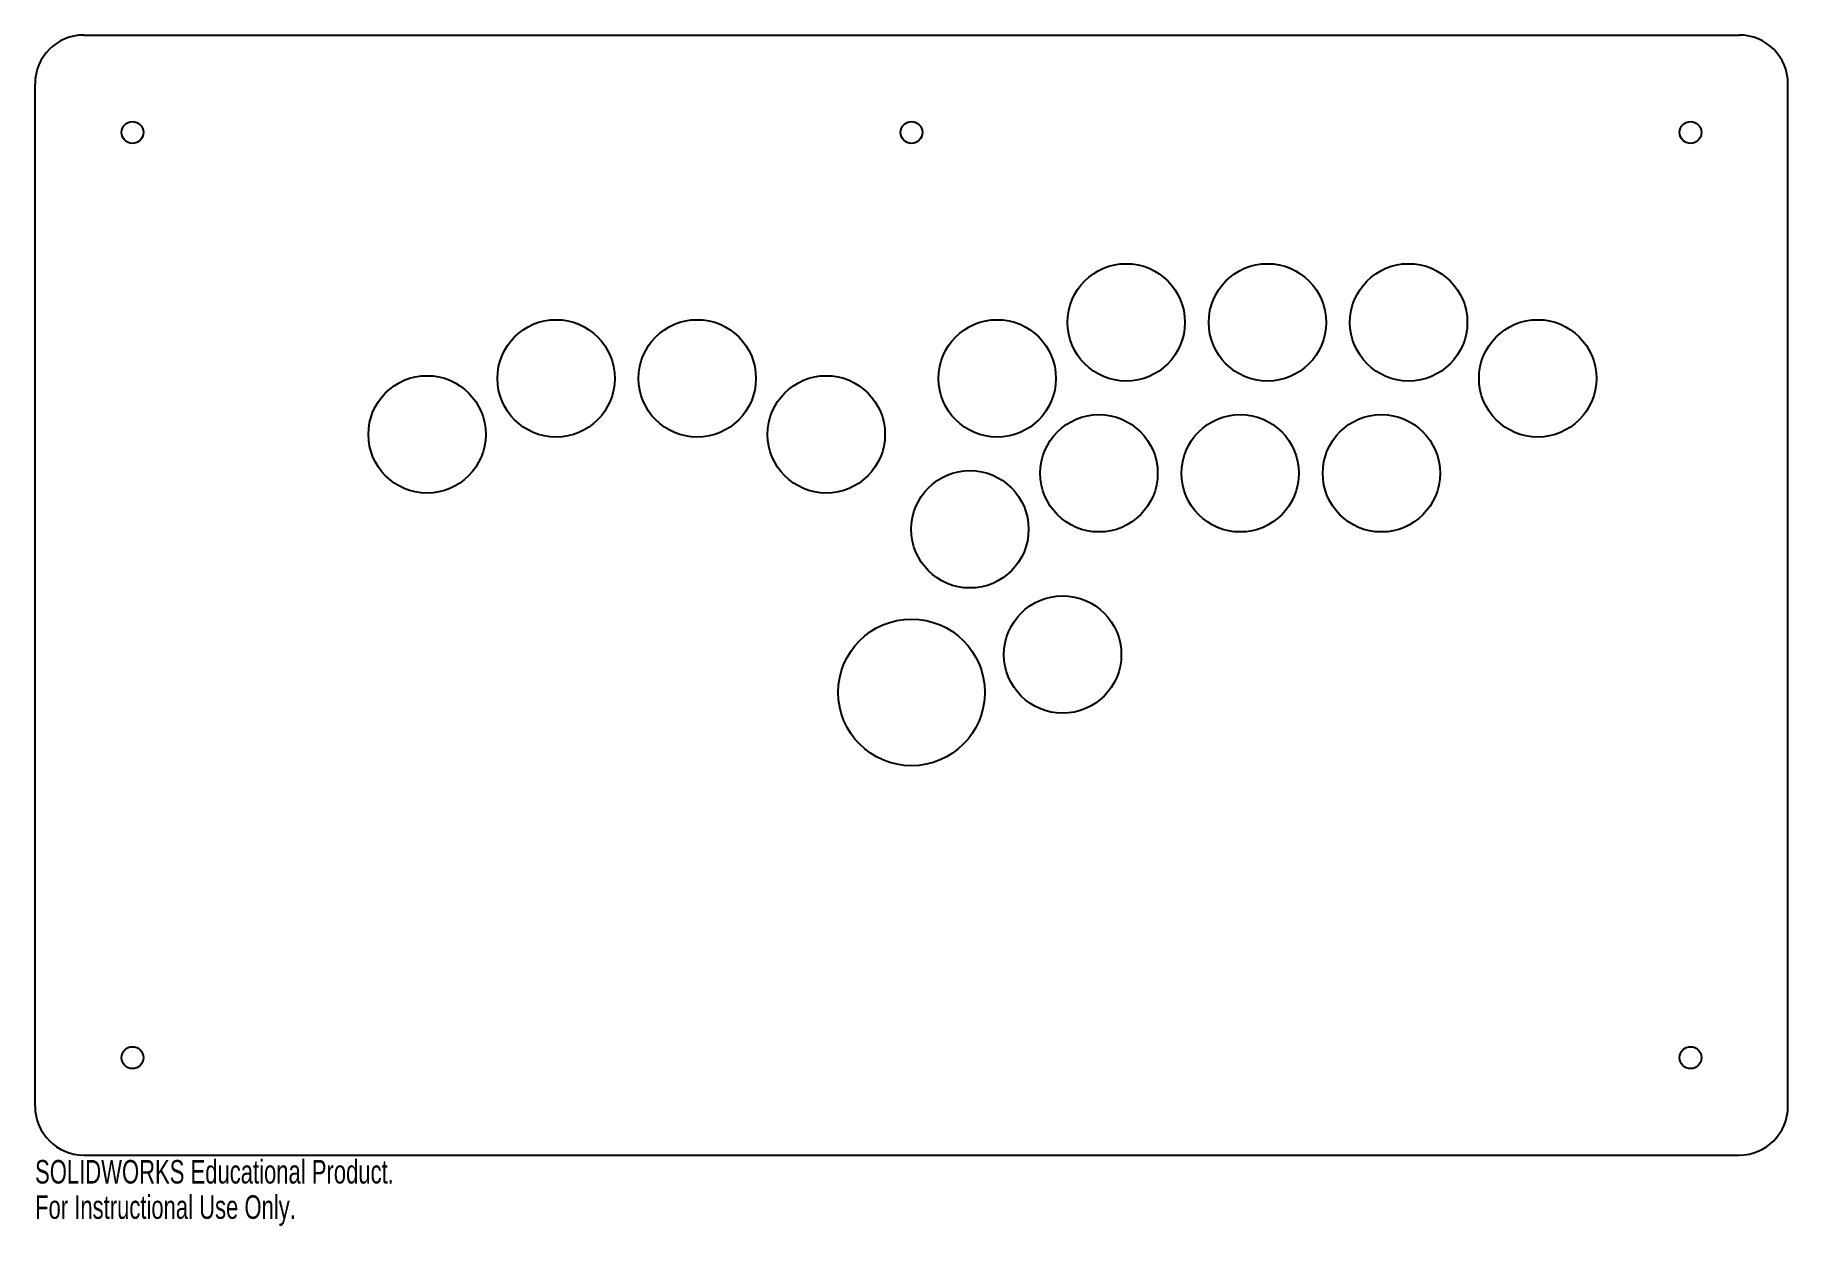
# Model space of a CAD drawing. Header units: millimetres. Extents: x -5 to 355, y -240 to 5.
import ezdxf

# ---------------------------------------------------------------- set-up
doc = ezdxf.new("R2010")
doc.units = ezdxf.units.MM
doc.styles.add('SLDTEXTSTYLE0', font='TXT', dxfattribs={"width": 0.7})

msp = doc.modelspace()

# ---------------------------------------------------------------- linework, layer by layer
at = {"color": 7, "linetype": 'Continuous'}
for p, q in [((4.97, 4.88), (344.97, 4.88)), ((-5.03, -215.12), (-5.03, -5.12)), ((354.97, -215.12), (354.97, -5.12)), ((4.97, -225.12), (344.97, -225.12))]:
    msp.add_line(p, q, dxfattribs=at)
for centre, radius in [((14.97, -15.12), 2.25), ((174.97, -15.12), 2.25), ((334.97, -15.12), 2.25), ((219.07, -54.12), 12.05), ((248.07, -54.12), 12.05), ((277.07, -54.12), 12.05), ((101.97, -65.62), 12.05), ((130.97, -65.62), 12.05), ((192.57, -65.62), 12.05), ((303.57, -65.62), 12.05), ((75.47, -77.12), 12.05), ((157.47, -77.12), 12.05), ((213.47, -85.12), 12.05), ((242.47, -85.12), 12.05), ((271.47, -85.12), 12.05), ((186.97, -96.62), 12.05), ((206.01, -122.34), 12.05), ((174.97, -130.12), 15.05), ((14.97, -205.12), 2.25), ((334.97, -205.12), 2.25)]:
    msp.add_circle(centre, radius, dxfattribs=at)
for centre, start, end in [((4.97, -5.12), 90, 180), ((344.97, -5.12), 0, 90), ((4.97, -215.12), 180, 270), ((344.97, -215.12), 270, 0)]:
    msp.add_arc(centre, 10, start, end, dxfattribs=at)

# ---------------------------------------------------------------- texts
at = {"color": 7, "linetype": 'Continuous', "char_height": 4.8336, "attachment_point": 1, "style": 'SLDTEXTSTYLE0'}
for s, insert in [('SOLIDWORKS Educational Product.', (-5.03, -226.14)), ('For Instructional Use Only.', (-5.03, -233.39))]:
    msp.add_mtext(s, dxfattribs=dict(at, insert=insert))

doc.saveas('drawing.dxf')
